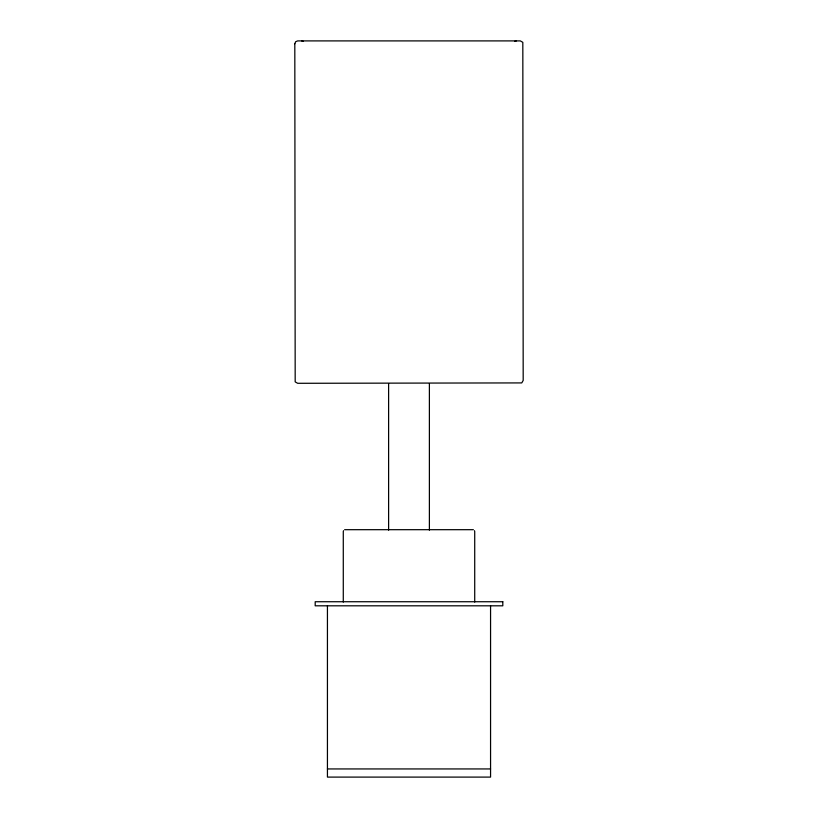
<?xml version="1.0" encoding="UTF-8"?>
<svg xmlns="http://www.w3.org/2000/svg" width="818" height="818" viewBox="0 0 818 818"><rect width="100%" height="100%" fill="white"/><g stroke="black" fill="none" stroke-linecap="round" stroke-linejoin="round"><path stroke-width="1.23" d="M388.611 530.156L388.611 383.591M429.389 530.156L429.389 383.591M514.849 41.278L516.281 40.9M344.634 529.686L473.366 529.686M327.435 768.94L490.565 768.94M301.719 40.9L303.151 41.278M490.565 605.811L490.565 777.1L327.435 777.1L327.435 605.811M474.716 602.099L474.716 531.853A2.464 2.464 0 0 0 474.43 530.678M343.284 602.099L343.284 531.853A2.464 2.464 0 0 1 343.57 530.678M294.807 43.753L295.186 381.873L297.67 383.294L521.761 382.916L523.193 380.442L522.814 42.331L520.33 40.9L297.67 40.9L295.646 41.738L294.807 43.753M502.804 601.731L315.196 601.731L315.196 605.811L502.804 605.811L502.804 601.731"/></g></svg>
